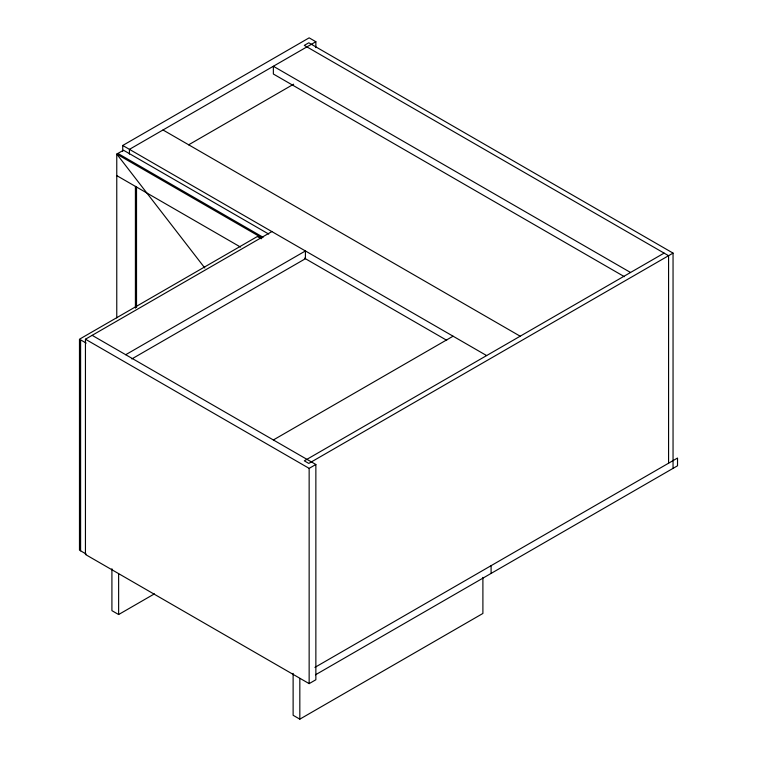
<?xml version="1.0" encoding="UTF-8"?>
<svg xmlns="http://www.w3.org/2000/svg" width="757" height="757" viewBox="0 0 757 757"><rect width="100%" height="100%" fill="white"/><g stroke="black" fill="none" stroke-linecap="round" stroke-linejoin="round"><path stroke-width="1.14" d="M122.729 151.391L122.729 145.476L309.149 37.85L315.858 41.72L315.858 47.634M315.858 41.72L129.438 149.356L129.438 154.087M188.597 144.842L293.65 84.188M92.155 335.342L315.858 464.495L315.858 679.758L309.149 683.628L85.446 554.474L85.446 339.212L271.867 231.585M125.709 354.711L305.421 250.955L305.421 258.705L131.841 358.922M273.362 439.959L453.065 336.203M664.097 253.112L304.305 460.833L308.78 463.416L673.049 253.112L673.049 468.375M85.446 339.212L309.149 468.365L315.858 464.495M111.913 568.772L111.913 610.662L118.631 614.533L154.419 593.867M314.912 667.39L677.524 458.042L677.524 465.792L315.48 674.809M293.12 673.389L293.12 715.28L299.829 719.15L482.9 613.454L482.9 577.383M673.049 253.112L308.78 42.799L304.305 45.382L668.573 255.696L668.573 463.208M630.543 272.482L273.362 66.266L273.362 74.016L624.402 276.683M162.992 129.977L520.182 336.203M122.729 145.476L486.628 355.572M268.707 234.064L123.476 150.217L116.767 154.087L116.767 317.902M304.446 258.146L446.706 340.281M117.884 153.444L263.114 237.291M261.988 237.935L116.767 154.087L204.835 268.016M261.241 238.796L257.323 236.534L79.476 339.212L79.476 550.169L86.194 554.048M116.767 175.615L240.518 247.066M86.194 343.091L80.602 339.855L80.602 550.812M491.094 565.668L491.094 573.418M309.149 468.365L309.149 683.628M299.829 678.423L299.829 719.15M136.525 186.913L136.525 307.522M135.408 186.383L135.408 308.165M118.631 573.806L118.631 614.533"/></g></svg>
